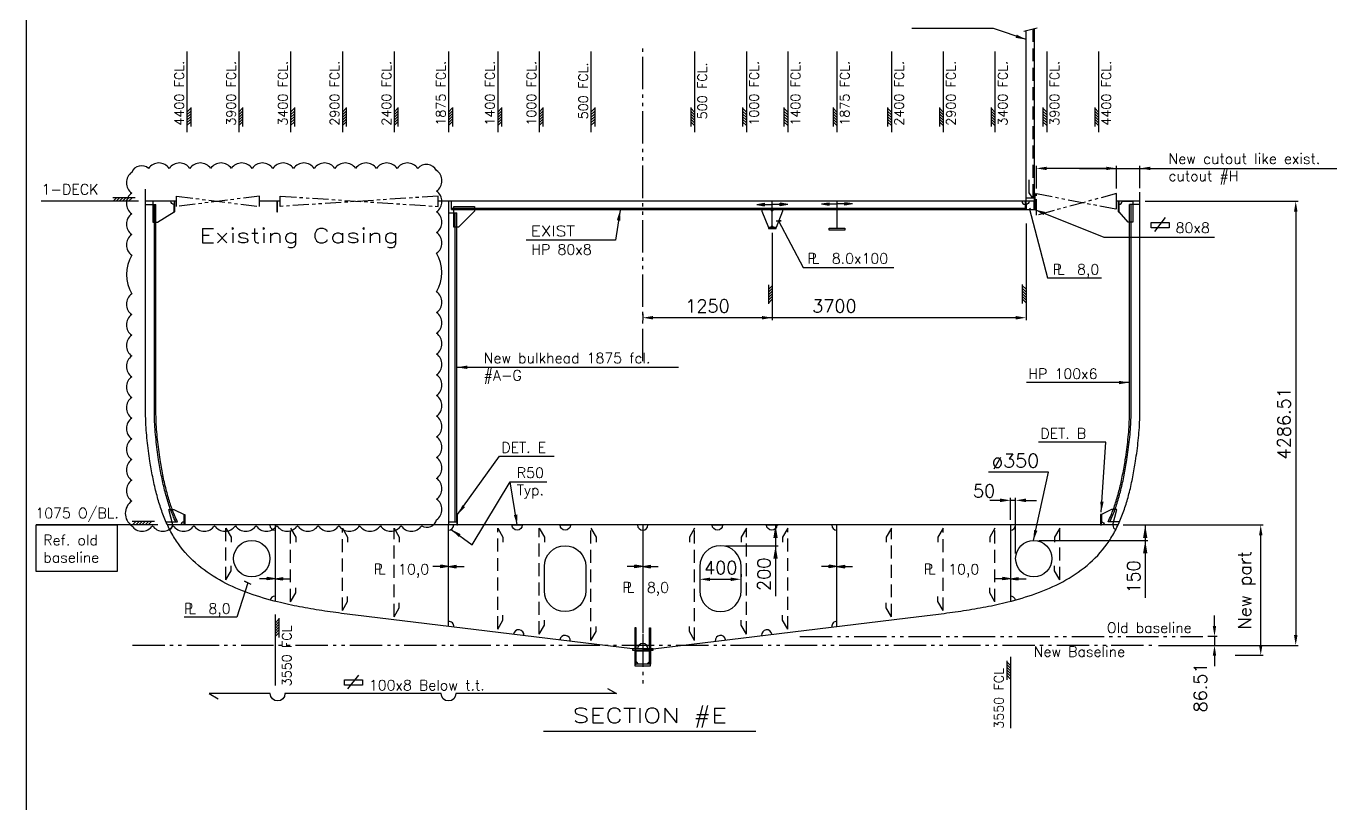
# Model space of a CAD drawing. Extents: x -86245 to 167090, y -69122 to 55245.
# Drawn here: x 0 to 12597, y 6991 to 14501 of the extents above; entities that cross this region are included whole.
import ezdxf
from ezdxf.enums import TextEntityAlignment as Align

# ---------------------------------------------------------------- set-up
doc = ezdxf.new("R2010")
doc.units = 0
doc.header["$LTSCALE"] = 250
for name, pattern in [('DASHED', [0.75, 0.5, -0.25]), ('PHANTOM', [2.1, 1.25, -0.2, 0.125, -0.2, 0.125, -0.2]), ('PHANTOM2', [1.25, 0.625, -0.125, 0.125, -0.125, 0.125, -0.125])]:
    doc.linetypes.add(name, pattern=pattern)
doc.layers.get('0').update_dxf_attribs({"linetype": 'CONTINUOUS'})
doc.layers.get('DEFPOINTS').update_dxf_attribs({"linetype": 'CONTINUOUS'})
for name, color, linetype in [('LASTLUKE', 1, 'CONTINUOUS'), ('Ramme', 7, 'CONTINUOUS'), ('S0CO1', 1, 'CONTINUOUS'), ('S0CO2', 2, 'CONTINUOUS'), ('S0CO5', 4, 'CONTINUOUS'), ('S0DA1', 1, 'DASHED'), ('S0DA2', 2, 'DASHED'), ('S0DIM', 2, 'CONTINUOUS'), ('S0PH1', 1, 'PHANTOM'), ('S0TX2', 2, 'CONTINUOUS')]:
    doc.layers.add(name, color=color, linetype=linetype)
doc.styles.add('18', font='romans', dxfattribs={"height": 180})
doc.styles.add('ROMANS', font='romans.shx', dxfattribs={"height": 125})
doc.dimstyles.new('MEDIUM', dxfattribs={"dimscale": 0.5, "dimtxt": 2, "dimasz": 2, "dimexe": 50, "dimexo": 100, "dimgap": 100, "dimtad": 1, "dimdsep": 46, "dimtxsty": 'ROMANS', "dimblk1": 'PIL-2', "dimblk2": 'PIL-3', "dimsah": 1, "dimcen": 200, "dimclrd": 1, "dimclre": 1, "dimclrt": 2, "dimazin": 2, "dimtfac": 1, "dimtmove": 0, "dimatfit": 3, "dimldrblk": 'PIL-3', "dimfxl": 1, "dimtvp": 100, "dimtolj": 1, "dimarcsym": 0})
doc.dimstyles.new('ORGINAL', dxfattribs={"dimscale": 50, "dimtxt": 2, "dimasz": 2, "dimexe": 0.5, "dimexo": 1, "dimgap": 1, "dimtad": 1, "dimdsep": 46, "dimtxsty": 'ROMANS', "dimcen": 0, "dimclrd": 1, "dimclre": 1, "dimclrt": 2, "dimadec": 0, "dimazin": 0, "dimtfac": 1, "dimtmove": 2, "dimatfit": 3, "dimfxl": 1, "dimtvp": 100, "dimtolj": 1, "dimarcsym": 0})
doc.dimstyles.get("Standard").update_dxf_attribs({"dimscale": 50, "dimtxt": 125, "dimasz": 2, "dimexe": 0.5, "dimexo": 1, "dimgap": 1, "dimtad": 1, "dimdsep": 46, "dimtxsty": 'ROMANS', "dimcen": 1.5, "dimclrd": 1, "dimclre": 1, "dimclrt": 2, "dimazin": 2, "dimtfac": 1, "dimtmove": 2, "dimatfit": 3, "dimfxl": 1, "dimtvp": 100, "dimtolj": 1, "dimarcsym": 0})

# ---------------------------------------------------------------- blocks, each defined once
blk = doc.blocks.new('KJØL')
at = {"layer": 'S0CO1'}
blk.add_line((-65, -20), (65, -20), dxfattribs=at)
for points in [[(-75, 0), (-65, 0), (-65, 200), (-75, 200)], [(75, 0), (65, 0), (65, 200), (75, 200)]]:
    blk.add_lwpolyline(points, close=True, dxfattribs=at)
for centre, start, end in [((-65, -150), 0, 90), ((65, -150), 90, 180)]:
    blk.add_arc(centre, 20, start, end, dxfattribs=at)
at = {"layer": 'S0CO2'}
for points in [[(-100, -15), (100, -15), (100, 0), (-100, 0)], [(-75, -150), (-65, -150), (-65, -15), (-75, -15)], [(75, -150), (65, -150), (65, -15), (75, -15)], [(-75, -165), (75, -165), (75, -150), (-75, -150)]]:
    blk.add_lwpolyline(points, close=True, dxfattribs=at)
blk = doc.blocks.new('ST10005')
at = {"color": 1}
for p, q in [((0, 0), (2, 0.32)), ((0, 0), (2, -0.32)), ((0, 0), (4, 0)), ((2, 0.32), (2, -0.32))]:
    blk.add_line(p, q, dxfattribs=at)
blk.add_solid([(0, 0), (2, 0.32), (0, 0), (2, -0.32)], dxfattribs=at)
blk = doc.blocks.new('A$C60C17CDB')
at = {"layer": 'S0CO1', "yscale": 37.5, "zscale": 37.5, "rotation": 180}
for xscale in [37.5, -37.5]:
    blk.add_blockref('ST10005', (0, 0), dxfattribs=dict(at, xscale=xscale))
blk = doc.blocks.new('*X7')
at = {"color": 0}
for p, q in [((13410, 17177), (13450, 17217)), ((13439, 17177), (13479, 17217)), ((13467, 17177), (13507, 17217)), ((13495, 17177), (13535, 17217)), ((13523, 17177), (13563, 17217)), ((13552, 17177), (13592, 17217))]:
    blk.add_line(p, q, dxfattribs=at)
blk = doc.blocks.new('TYKK')
at = {"layer": 'S0CO1'}
for p, q in [((-2.04, 0.82), (2.04, 0.82)), ((-2.04, 0), (2.04, 0))]:
    blk.add_line(p, q, dxfattribs=at)
at = {"layer": 'S0CO1', "xscale": 0.0204, "yscale": 0.0204, "zscale": 0.0204}
blk.add_blockref('*X7', (-275.41, -350.41), dxfattribs=at)
blk = doc.blocks.new('ST10011')
at = {"layer": 'S0CO1'}
for p, q in [((4.24, 0.65), (-0.08, 0.65)), ((0, 0), (0.65, 0.65)), ((0.6, 0), (1.25, 0.65)), ((1.2, 0), (1.85, 0.65)), ((1.8, 0), (2.45, 0.65)), ((2.4, 0), (3.05, 0.65)), ((3, 0), (3.65, 0.65))]:
    blk.add_line(p, q, dxfattribs=at)
blk = doc.blocks.new('PLDIM2')
at = {"layer": 'S0TX2', "style": 'ROMANS'}
for s, p in [('P', (-19, 0)), ('L', (23, 0))]:
    blk.add_text(s, height=100, dxfattribs=at).set_placement(p)
blk.add_attdef('XX.X', (168, -1), '', height=100, dxfattribs=at)
blk = doc.blocks.new('FLST-2')
at = {"layer": 'S0TX2', "color": 1}
for p, q in [((-256, 101), (-256, 151)), ((-256, 151), (-81, 151)), ((-222, 65), (-117, 198)), ((-81, 151), (-81, 101)), ((-81, 101), (-256, 101))]:
    blk.add_line(p, q, dxfattribs=at)
at = {"layer": 'S0TX2', "style": 'ROMANS'}
blk.add_attdef('FL.ST', (-20, 50), '', height=100, dxfattribs=at)
blk = doc.blocks.new('*D59')
at = {"layer": 'DEFPOINTS', "color": 0, "transparency": 16777216}
for p in [(6503, 9160), (6903, 9160), (6903, 9160)]:
    blk.add_point(p, dxfattribs=at)
at = {"layer": 'S0CO1', "color": 1, "lineweight": -2, "transparency": 16777216}
for p, q in [((6503, 9210), (6503, 9185)), ((6903, 9210), (6903, 9185)), ((6603, 9160), (6803, 9160))]:
    blk.add_line(p, q, dxfattribs=at)
at = {"layer": 'S0CO1', "color": 1, "transparency": 16777216}
for points in [[(6603, 9176), (6603, 9143), (6503, 9160)], [(6803, 9176), (6803, 9143), (6903, 9160)]]:
    blk.add_solid(points, dxfattribs=at)
at = {"layer": 'S0CO1', "color": 2, "transparency": 16777216, "insert": (6706, 9272), "char_height": 125, "attachment_point": 5, "style": 'ROMANS'}
blk.add_mtext('\\A1;400', dxfattribs=at)
blk = doc.blocks.new('PIL-2')
at = {"color": 0, "linetype": 'ByBlock'}
blk.add_line((0, 0), (-250, 0), dxfattribs=at)
blk.add_solid([(-125, 21), (-125, -21), (0, 0)], dxfattribs=at)
blk = doc.blocks.new('PIL-3')
at = {"color": 0, "linetype": 'ByBlock'}
blk.add_line((0, 0), (250, 0), dxfattribs=at)
blk.add_solid([(125, 21), (125, -21), (0, 0)], dxfattribs=at)
blk = doc.blocks.new('*D60')
at = {"layer": 'DEFPOINTS', "color": 0, "transparency": 16777216}
for p in [(7167, 9684), (6703, 9484), (7235, 9484)]:
    blk.add_point(p, dxfattribs=at)
at = {"layer": 'S0TX2', "color": 1, "lineweight": -2, "transparency": 16777216}
for p, q in [((7217, 9684), (7260, 9684)), ((7235, 9683), (7235, 9485)), ((6753, 9484), (7260, 9484)), ((7235, 9484), (7235, 8998))]:
    blk.add_line(p, q, dxfattribs=at)
for name, p, rotation in [('PIL-2', (7235, 9684), 90), ('PIL-3', (7235, 9484), 270)]:
    blk.add_blockref(name, p, dxfattribs=dict(at, rotation=rotation))
at = {"layer": 'S0TX2', "color": 2, "transparency": 16777216, "insert": (7123, 9208), "char_height": 125, "attachment_point": 5, "rotation": 90, "style": 'ROMANS'}
blk.add_mtext('\\A1;200', dxfattribs=at)
blk = doc.blocks.new('*D55')
at = {"layer": 'DEFPOINTS', "color": 0, "transparency": 16777216}
for p in [(9653, 12644), (5953, 11764), (5953, 11685)]:
    blk.add_point(p, dxfattribs=at)
at = {"layer": 'S0CO1', "color": 1, "lineweight": -2, "transparency": 16777216}
for p, q in [((9653, 12594), (9653, 11660)), ((5953, 11714), (5953, 11660)), ((9553, 11685), (6053, 11685))]:
    blk.add_line(p, q, dxfattribs=at)
at = {"layer": 'S0CO1', "color": 1, "transparency": 16777216}
for points in [[(6053, 11702), (6053, 11668), (5953, 11685)], [(9553, 11702), (9553, 11668), (9653, 11685)]]:
    blk.add_solid(points, dxfattribs=at)
at = {"layer": 'S0CO1', "color": 2, "transparency": 16777216, "insert": (7803, 11798), "char_height": 125, "attachment_point": 5, "style": 'ROMANS'}
blk.add_mtext('\\A1;3700', dxfattribs=at)
blk = doc.blocks.new('pil')
at = {"layer": 'S0CO1', "yscale": 37.5, "zscale": 37.5, "rotation": 180}
for p, xscale in [((-150, 0), -37.5), ((150, 0), 37.5)]:
    blk.add_blockref('ST10005', p, dxfattribs=dict(at, xscale=xscale))
blk = doc.blocks.new('*D56')
at = {"layer": 'DEFPOINTS', "color": 0, "transparency": 16777216}
for p in [(9753, 13127), (9753, 12884), (10528, 12884)]:
    blk.add_point(p, dxfattribs=at)
at = {"layer": 'S0CO1', "color": 1, "lineweight": -2, "transparency": 16777216}
for p, q in [((9753, 12934), (9753, 13152)), ((10428, 13127), (9853, 13127)), ((10528, 12934), (10528, 13152))]:
    blk.add_line(p, q, dxfattribs=at)
at = {"layer": 'S0CO1', "color": 1, "transparency": 16777216}
for points in [[(9853, 13143), (9853, 13110), (9753, 13127)], [(10428, 13143), (10428, 13110), (10528, 13127)]]:
    blk.add_solid(points, dxfattribs=at)
blk = doc.blocks.new('*D57')
at = {"layer": 'DEFPOINTS', "color": 0, "transparency": 16777216}
for p in [(10753, 13127), (10528, 12958), (10753, 12887)]:
    blk.add_point(p, dxfattribs=at)
at = {"layer": 'S0CO1', "color": 1, "lineweight": -2, "transparency": 16777216}
for p, q in [((10428, 13127), (10328, 13127)), ((10528, 13008), (10528, 13152)), ((10528, 13127), (10753, 13127)), ((10753, 12937), (10753, 13152)), ((10853, 13127), (10953, 13127))]:
    blk.add_line(p, q, dxfattribs=at)
at = {"layer": 'S0CO1', "color": 1, "transparency": 16777216}
for points in [[(10428, 13143), (10428, 13110), (10528, 13127)], [(10853, 13143), (10853, 13110), (10753, 13127)]]:
    blk.add_solid(points, dxfattribs=at)
blk = doc.blocks.new('*D58')
at = {"layer": 'DEFPOINTS', "color": 0, "transparency": 16777216}
for p in [(10711, 9684), (11919, 9684), (11622, 8426)]:
    blk.add_point(p, dxfattribs=at)
at = {"layer": 'S0CO1', "color": 1, "lineweight": -2, "transparency": 16777216}
for p, q in [((10761, 9684), (11944, 9684)), ((11919, 8526), (11919, 9584)), ((11672, 8426), (11944, 8426))]:
    blk.add_line(p, q, dxfattribs=at)
at = {"layer": 'S0CO1', "color": 1, "transparency": 16777216}
for points in [[(11903, 9584), (11936, 9584), (11919, 9684)], [(11903, 8526), (11936, 8526), (11919, 8426)]]:
    blk.add_solid(points, dxfattribs=at)
at = {"layer": 'S0CO1', "color": 2, "transparency": 16777216, "insert": (11786, 9055), "char_height": 125, "attachment_point": 5, "rotation": 90, "style": 'ROMANS'}
blk.add_mtext('\\A1;New part', dxfattribs=at)
blk = doc.blocks.new('A$C45E74B30')
at = {"layer": 'S0CO1', "color": 8}
for p, q in [((-22, 1643), (108, 1674)), ((80, 1668), (80, 30)), ((80, 30), (0, 30))]:
    blk.add_line(p, q, dxfattribs=at)
blk.add_lwpolyline([(65, 30), (30, 82), (30, 207)], dxfattribs=at)
blk.add_lwpolyline([(80, 0), (88, 0), (88, 75), (80, 75)], close=True, dxfattribs=at)
at = {"layer": 'S0CO5', "color": 8}
blk.add_line((0, 0), (0, 1648), dxfattribs=at)
at = {"layer": 'S0DA1', "color": 8}
blk.add_line((65, 1664), (65, 30), dxfattribs=at)
blk = doc.blocks.new('*D78')
at = {"layer": 'DEFPOINTS', "color": 0, "transparency": 16777216}
for p in [(10542, 9684), (9728, 9534), (10804, 9534)]:
    blk.add_point(p, dxfattribs=at)
at = {"layer": 'S0TX2', "color": 1, "lineweight": -2, "transparency": 16777216}
for p, q in [((10592, 9684), (10829, 9684)), ((10804, 9683), (10804, 9535)), ((9778, 9534), (10829, 9534)), ((10804, 9534), (10804, 8981))]:
    blk.add_line(p, q, dxfattribs=at)
for name, p, rotation in [('PIL-2', (10804, 9684), 90), ('PIL-3', (10804, 9534), 270)]:
    blk.add_blockref(name, p, dxfattribs=dict(at, rotation=rotation))
at = {"layer": 'S0TX2', "color": 2, "transparency": 16777216, "insert": (10692, 9182), "char_height": 125, "attachment_point": 5, "rotation": 90, "style": 'ROMANS'}
blk.add_mtext('\\A1;150', dxfattribs=at)
blk = doc.blocks.new('*D79')
at = {"layer": 'DEFPOINTS', "color": 0, "transparency": 16777216}
for p in [(9503, 9922), (9503, 9684), (9553, 9359)]:
    blk.add_point(p, dxfattribs=at)
at = {"layer": 'S0CO1', "color": 1, "lineweight": -2, "transparency": 16777216}
for p, q in [((9403, 9922), (9303, 9922)), ((9503, 9734), (9503, 9947)), ((9553, 9922), (9503, 9922)), ((9553, 9409), (9553, 9947)), ((9653, 9922), (9753, 9922))]:
    blk.add_line(p, q, dxfattribs=at)
at = {"layer": 'S0CO1', "color": 1, "transparency": 16777216}
for points in [[(9403, 9939), (9403, 9905), (9503, 9922)], [(9653, 9939), (9653, 9905), (9553, 9922)]]:
    blk.add_solid(points, dxfattribs=at)
at = {"layer": 'S0CO1', "color": 2, "transparency": 16777216, "insert": (9248, 10013), "char_height": 125, "attachment_point": 5, "style": 'ROMANS'}
blk.add_mtext('\\A1;50', dxfattribs=at)
blk = doc.blocks.new('*D99')
at = {"layer": 'DEFPOINTS', "color": 0, "transparency": 16777216}
for p in [(11359, 8609), (10881, 8522), (11473, 8522)]:
    blk.add_point(p, dxfattribs=at)
at = {"layer": 'S0CO1', "color": 1, "lineweight": -2, "transparency": 16777216}
for p, q in [((11473, 8709), (11473, 8809)), ((11409, 8609), (11498, 8609)), ((11473, 8609), (11473, 8522)), ((10931, 8522), (11498, 8522)), ((11473, 8422), (11473, 8322))]:
    blk.add_line(p, q, dxfattribs=at)
at = {"layer": 'S0CO1', "color": 1, "transparency": 16777216}
for points in [[(11456, 8709), (11489, 8709), (11473, 8609)], [(11456, 8422), (11489, 8422), (11473, 8522)]]:
    blk.add_solid(points, dxfattribs=at)
at = {"layer": 'S0CO1', "color": 2, "transparency": 16777216, "insert": (11337, 8116), "char_height": 125, "attachment_point": 5, "rotation": 90, "style": 'ROMANS'}
blk.add_mtext('\\A1;86.51', dxfattribs=at)
blk = doc.blocks.new('*D111')
at = {"layer": 'DEFPOINTS', "color": 0, "transparency": 16777216}
for p in [(7203, 12556), (5953, 11773), (5953, 11685)]:
    blk.add_point(p, dxfattribs=at)
at = {"layer": 'S0CO1', "color": 1, "lineweight": -2, "transparency": 16777216}
for p, q in [((7203, 12506), (7203, 11660)), ((5953, 11723), (5953, 11660)), ((7103, 11685), (6053, 11685))]:
    blk.add_line(p, q, dxfattribs=at)
at = {"layer": 'S0CO1', "color": 1, "transparency": 16777216}
for points in [[(6053, 11702), (6053, 11668), (5953, 11685)], [(7103, 11702), (7103, 11668), (7203, 11685)]]:
    blk.add_solid(points, dxfattribs=at)
at = {"layer": 'S0CO1', "color": 2, "transparency": 16777216, "insert": (6578, 11798), "char_height": 125, "attachment_point": 5, "style": 'ROMANS'}
blk.add_mtext('\\A1;1250', dxfattribs=at)
blk = doc.blocks.new('*D125')
at = {"layer": 'DEFPOINTS', "color": 0, "transparency": 16777216}
for p in [(10753, 12809), (11319, 8522), (12257, 8522)]:
    blk.add_point(p, dxfattribs=at)
at = {"layer": 'S0CO1', "color": 1, "lineweight": -2, "transparency": 16777216}
for p, q in [((10803, 12809), (12282, 12809)), ((12257, 12709), (12257, 8622)), ((11369, 8522), (12282, 8522))]:
    blk.add_line(p, q, dxfattribs=at)
at = {"layer": 'S0CO1', "color": 1, "transparency": 16777216}
for points in [[(12240, 12709), (12274, 12709), (12257, 12809)], [(12240, 8622), (12274, 8622), (12257, 8522)]]:
    blk.add_solid(points, dxfattribs=at)
at = {"layer": 'S0CO1', "color": 2, "transparency": 16777216, "insert": (12144, 10666), "char_height": 125, "attachment_point": 5, "rotation": 90, "style": 'ROMANS'}
blk.add_mtext('\\A1;4286.51', dxfattribs=at)

msp = doc.modelspace()

# ---------------------------------------------------------------- linework, layer by layer
at = {"layer": 'Ramme', "color": 6}
msp.add_lwpolyline([(0, 0), (41450, 0), (41450, 29100), (0, 29100)], close=True, dxfattribs=at)
at = {"layer": 'S0CO1', "color": 8}
for p, q in [((9733.175, 14322.836), (9733.175, 12808.981)), ((4108.175, 12743.981), (9645.175, 12743.981)), ((4108.175, 12728.981), (9645.175, 12728.981))]:
    msp.add_line(p, q, dxfattribs=at)
at = {"layer": 'S0CO1'}
for p, q in [((10170.794, 13126.595), (12735.147, 13126.595)), ((1153.175, 12778.981), (1253.175, 12778.981)), ((10753.176, 12778.981), (10653.176, 12778.981)), ((4078.175, 12698.981), (4158.175, 12698.981)), ((4143.175, 9713.981), (4143.175, 12698.981)), ((4158.175, 9713.981), (4158.175, 12698.981)), ((1351.069, 9713.981), (1461.2, 9713.981)), ((4078.175, 9713.981), (4158.175, 9713.981)), ((10555.282, 9713.981), (10445.151, 9713.981))]:
    msp.add_line(p, q, dxfattribs=at)
for points in [[(1019.993, 9676.517, 0.52056705), (1219.993, 9676.517, 0.52056705), (1419.993, 9676.517, 0.52056705), (1619.993, 9676.517, 0.52056705), (1819.993, 9676.517, 0.52056705), (2019.993, 9676.517, 0.52056705), (2219.993, 9676.517, 0.52056705), (2419.993, 9676.517, 0.52056705), (2619.993, 9676.517, 0.52056705), (2819.993, 9676.517, 0.52056705), (3019.993, 9676.517, 0.52056705), (3219.993, 9676.517, 0.52056705), (3419.993, 9676.517, 0.52056705), (3619.993, 9676.517, 0.52056705), (3819.993, 9676.517, 0.52056705), (3962.093, 9734.417, 0.52056705), (3962.093, 9934.417, 0.52056705), (3962.093, 10134.417, 0.52056705), (3962.093, 10334.417, 0.52056705), (3962.093, 10534.417, 0.52056705), (3962.093, 10734.417, 0.52056705), (3962.093, 10934.417, 0.52056705), (3962.093, 11134.417, 0.52056705), (3962.093, 11334.417, 0.52056705), (3962.093, 11534.417, 0.52056705), (3962.093, 11734.417, 0.52056705), (3962.093, 11934.417, 0.279117476), (3962.093, 12307.427, 0.52056705), (3962.093, 12507.427, 0.52056705), (3962.093, 12707.427, 0.52056705), (3962.093, 12907.427, 0.52056705), (3962.093, 13107.427, 0.52056705), (3781.613, 13126.947, 0.52056705), (3581.613, 13126.947, 0.52056705), (3381.613, 13126.947, 0.52056705), (3181.613, 13126.947, 0.52056705), (2981.613, 13126.947, 0.52056705), (2781.613, 13126.947, 0.52056705), (2581.613, 13126.947, 0.52056705), (2381.613, 13126.947, 0.52056705), (2181.613, 13126.947, 0.52056705), (1981.613, 13126.947, 0.52056705), (1781.613, 13126.947, 0.52056705), (1581.613, 13126.947, 0.52056705), (1381.613, 13126.947, 0.52056705), (1181.613, 13126.947, 0.52056705), (1019.993, 13088.566, 0.52056705), (1019.993, 12888.566, 0.52056705), (1019.993, 12688.566, 0.52056705), (1019.993, 12488.566, 0.52056705), (1019.993, 12288.566, 0.279117476), (1019.993, 11915.557, 0.52056705), (1019.993, 11715.557, 0.52056705), (1019.993, 11515.557, 0.52056705), (1019.993, 11315.557, 0.52056705), (1019.993, 11115.557, 0.52056705), (1019.993, 10915.557, 0.52056705), (1019.993, 10715.557, 0.52056705), (1019.993, 10515.557, 0.52056705), (1019.993, 10315.557, 0.52056705), (1019.993, 10115.557, 0.52056705), (1019.993, 9915.557, 0.52056705)], [(9733.175, 12728.981), (9733.175, 12808.981), (9683.175, 12808.981, -0.414213562), (9653.175, 12778.981), (9653.175, 12728.981), (9668.175, 12728.981)], [(4790.602, 9683.981, -1), (4690.602, 9683.981)], [(5255.271, 9683.981, -1), (5155.271, 9683.981)], [(6724.123, 9683.981, -1), (6624.123, 9683.981)], [(7248.044, 9683.981, -1), (7148.044, 9683.981)], [(5203.175, 8847.483), (5203.175, 8847.483, -0.414213562), (5003.175, 9047.483), (5003.175, 9283.981, -0.414213562), (5203.175, 9483.981), (5203.175, 9483.981, -0.414213562), (5403.175, 9283.981), (5403.175, 9047.483, -0.414213562)], [(6703.175, 8847.483), (6703.175, 8847.483, 0.414213562), (6903.175, 9047.483), (6903.175, 9283.981, 0.414213562), (6703.175, 9483.981), (6703.175, 9483.981, 0.414213562), (6503.175, 9283.981), (6503.175, 9047.483, 0.414213562)]]:
    msp.add_lwpolyline(points, format="xyb", close=True, dxfattribs=at)
for points in [[(1428.175, 12778.981, -0.414213528), (1398.175, 12808.981), (1223.175, 12808.981), (1223.175, 12608.981), (1268.179, 12608.981), (1428.175, 12708.981), (1428.175, 12778.981)], [(10551.175, 12778.981, 0.414213528), (10581.175, 12808.981), (10683.176, 12808.981), (10683.176, 12608.981), (10638.172, 12608.981), (10551.175, 12708.981), (10551.175, 12778.981)], [(1416.025, 9683.981), (1376.608, 9833.981), (1426.428, 9833.981), (1526.026, 9783.981), (1526.026, 9713.981, 0.414213562), (1496.026, 9683.981)], [(10490.326, 9683.981), (10529.743, 9833.981), (10479.923, 9833.981), (10380.324, 9783.981), (10380.324, 9713.981, -0.414213562), (10410.324, 9683.981)]]:
    msp.add_lwpolyline(points, format="xyb", dxfattribs=at)
at = {"layer": 'S0CO1', "flags": 128}
for points in [[(1444.563, 9713.981, -0.012559401), (1418.304, 9772.883, -0.021649), (1373.76, 9894.556, -0.014929), (1337.602, 10021.354, -0.014426), (1305.423, 10165.871, -0.009034), (1279.743, 10313.543, -0.011788), (1254.086, 10508.973, -0.017592), (1240.091, 10703.606, -0.005806), (1238.584, 10763.867, -0.003349), (1238.176, 10824.983), (1238.175, 12778.256)], [(1461.2, 9713.981, -0.013969023), (1432.154, 9778.644, -0.021649), (1388.056, 9899.098, -0.014929), (1352.144, 10025.035, -0.014426), (1320.153, 10168.708, -0.009034), (1294.566, 10315.845, -0.011788), (1269, 10510.574, -0.017592), (1255.081, 10704.155, -0.005806), (1253.583, 10764.068, -0.003349), (1253.176, 10824.982), (1253.175, 12778.256)], [(10445.151, 9713.981, 0.013969023), (10474.197, 9778.644, 0.021649), (10518.295, 9899.098, 0.014929), (10554.207, 10025.035, 0.014426), (10586.198, 10168.708, 0.009034), (10611.785, 10315.845, 0.011788), (10637.35, 10510.574, 0.017592), (10651.27, 10704.155, 0.005806), (10652.768, 10764.068, 0.003349), (10653.175, 10824.982), (10653.176, 12778.256)], [(10461.788, 9713.981, 0.012559401), (10488.046, 9772.883, 0.021649), (10532.591, 9894.556, 0.014929), (10568.749, 10021.354, 0.014426), (10600.928, 10165.871, 0.009034), (10626.608, 10313.543, 0.011788), (10652.265, 10508.973, 0.017592), (10666.26, 10703.606, 0.005806), (10667.767, 10763.867, 0.003349), (10668.175, 10824.983), (10668.176, 12778.256)]]:
    msp.add_lwpolyline(points, format="xyb", dxfattribs=at)
at = {"layer": 'S0CO1', "color": 8, "flags": 128}
msp.add_lwpolyline([(4108.175, 12728.981), (4108.175, 12808.981)], dxfattribs=at)
at = {"layer": 'S0CO1'}
for points in [[(4173.175, 12558.981), (4128.175, 12558.981), (4128.175, 12758.981), (4328.175, 12758.981), (4328.175, 12713.981), (4173.175, 12558.981)], [(1526.026, 9683.981), (1526.026, 9783.981), (1534.026, 9783.981), (1534.026, 9683.981)], [(4166.175, 9683.981), (4166.175, 9783.981), (4158.175, 9783.981), (4158.175, 9683.981)], [(10380.324, 9683.981), (10380.324, 9783.981), (10372.324, 9783.981), (10372.324, 9683.981)], [(880.71, 9235.031), (96.809, 9235.031), (96.809, 9683.981), (880.71, 9683.981)]]:
    msp.add_lwpolyline(points, close=True, dxfattribs=at)
for points in [[(7203.175, 12713.981), (7188.175, 12728.981), (7103.175, 12728.981), (7103.175, 12713.981), (7165.675, 12555.971), (7188.175, 12555.971), (7203.175, 12570.971)], [(7203.175, 12713.981), (7218.175, 12728.981), (7303.175, 12728.981), (7303.175, 12713.981), (7240.675, 12555.971), (7218.175, 12555.971), (7203.175, 12570.971)], [(9680.184, 12729.522), (9695.036, 12738.71), (9686.922, 12733.691), (9860.833, 12069.39), (10383.009, 12069.39)], [(1928.23, 9653.981), (1978.23, 9567.378), (1978.23, 9519.221)], [(2553.175, 9653.981), (2603.175, 9567.378), (2603.175, 9519.221)], [(3053.175, 9653.981), (3103.175, 9567.378), (3103.175, 9519.221)], [(3553.175, 9653.981), (3603.175, 9567.378), (3603.175, 9519.221)], [(4553.175, 9653.981), (4603.175, 9567.378), (4603.175, 9519.221)], [(4953.175, 9653.981), (5003.175, 9567.378), (5003.175, 9519.221)], [(5453.175, 9653.981), (5503.175, 9567.378), (5503.175, 9519.221)], [(6453.175, 9653.981), (6403.175, 9567.378), (6403.175, 9519.221)], [(6953.175, 9653.981), (6903.175, 9567.378), (6903.175, 9519.221)], [(7353.175, 9653.981), (7303.175, 9567.378), (7303.175, 9519.221)], [(8353.175, 9653.981), (8303.175, 9567.378), (8303.175, 9519.221)], [(8853.175, 9653.981), (8803.175, 9567.378), (8803.175, 9519.221)], [(9353.175, 9653.981), (9303.175, 9567.378), (9303.175, 9519.221)], [(9978.121, 9653.981), (9928.121, 9567.378), (9928.121, 9519.221)], [(1928.23, 9154.39), (1978.23, 9240.992), (1978.23, 9289.15)], [(9978.121, 9154.39), (9928.121, 9240.992), (9928.121, 9289.15)], [(2174.355, 9109.31), (2107.67, 9142.634), (2141.012, 9125.972), (2033.969, 8793.396), (1527.164, 8793.396)], [(2553.175, 8942.88), (2603.175, 9029.482), (2603.175, 9077.64)], [(9353.175, 8942.88), (9303.175, 9029.482), (9303.175, 9077.64)], [(3053.175, 8859.889), (3103.175, 8946.491), (3103.175, 8994.649)], [(8853.175, 8859.889), (8803.175, 8946.491), (8803.175, 8994.649)], [(3553.175, 8798.505), (3603.175, 8885.108), (3603.175, 8933.266)], [(8353.175, 8798.505), (8303.175, 8885.108), (8303.175, 8933.266)], [(4553.175, 8677.339), (4603.175, 8763.942), (4603.175, 8812.099)], [(4953.175, 8628.873), (5003.175, 8715.475), (5003.175, 8763.633)], [(5453.175, 8568.29), (5503.175, 8654.892), (5503.175, 8703.05)], [(6453.175, 8568.29), (6403.175, 8654.892), (6403.175, 8703.05)], [(6953.175, 8628.873), (6903.175, 8715.475), (6903.175, 8763.633)], [(7353.175, 8677.339), (7303.175, 8763.942), (7303.175, 8812.099)]]:
    msp.add_lwpolyline(points, dxfattribs=at)
for centre in [(2178.175, 9358.981), (9728.175, 9358.981)]:
    msp.add_circle(centre, 175, dxfattribs=at)
for centre, radius, start, end in [((9645.175, 12808.981), 30, 180, 270), ((1364.724, 9683.981), 50, 296.2098072, 0), ((2403.266, 9683.981), 50, 180, 269.9945199), ((4078.175, 9683.981), 50, 270, 0), ((5953.175, 9683.981), 50, 180, 0), ((7828.175, 9683.981), 50, 180, 270), ((9503.085, 9683.981), 50, 270.0054801, 0), ((10541.627, 9683.981), 50, 180, 243.7901928), ((2403.175, 8947.454), 50, 89.9945199, 165.561057), ((9503.175, 8947.454), 50, 14.438943, 90.0054801), ((4078.175, 8704.674), 50, 353.0913657, 90), ((7828.175, 8704.674), 50, 90, 186.9086343), ((4755.915, 8622.555), 50, 353.3903312, 173.267535), ((5202.968, 8568.387), 50, 353.3903312, 173.267535), ((6703.383, 8568.387), 50, 6.732465, 186.6096688), ((7150.436, 8622.555), 50, 6.732465, 186.6096688), ((5953.175, 8489.594), 50, 0, 180)]:
    msp.add_arc(centre, radius, start, end, dxfattribs=at)
at = {"layer": 'S0CO2'}
for points in [[(1428.175, 12708.981), (1436.175, 12708.981), (1436.175, 12808.981), (1428.175, 12808.981)], [(2420.133, 12708.981), (2428.133, 12708.981), (2428.133, 12808.981), (2420.133, 12808.981)], [(9653.175, 12808.981), (9645.175, 12808.981), (9645.175, 12728.981), (9653.175, 12728.981)], [(9741.175, 12808.981), (9733.175, 12808.981), (9733.175, 12728.981), (9741.175, 12728.981)], [(10543.175, 12708.981), (10551.175, 12708.981), (10551.175, 12808.981), (10543.175, 12808.981)], [(7165.675, 12547.971), (7240.675, 12547.971), (7240.675, 12555.971), (7165.675, 12555.971)]]:
    msp.add_lwpolyline(points, close=True, dxfattribs=at)
at = {"layer": 'S0CO2', "color": 8}
msp.add_lwpolyline([(7903.175, 12528.981), (7753.175, 12528.981), (7753.175, 12548.981), (7903.175, 12548.981)], close=True, dxfattribs=at)
at = {"layer": 'S0CO5'}
for p, q in [((1453.175, 12808.981), (1153.175, 12808.981)), ((2453.133, 12808.981), (2253.175, 12808.981)), ((4078.175, 12808.981), (4078.175, 9683.981)), ((7203.175, 12555.971), (7203.175, 12808.981)), ((10753.176, 12808.981), (10528.175, 12808.981)), ((10541.627, 9683.981), (1364.724, 9683.981)), ((2403.175, 9683.981), (2403.175, 8947.454)), ((4078.175, 8704.674), (4078.175, 9683.981)), ((5953.175, 9683.981), (5953.175, 8639.851)), ((7828.175, 8704.674), (7828.175, 9683.981)), ((9503.175, 9683.981), (9503.175, 8947.454))]:
    msp.add_line(p, q, dxfattribs=at)
at = {"layer": 'S0CO5', "color": 8}
for p, q in [((9753.175, 12808.981), (3978.175, 12808.981)), ((7828.175, 12808.981), (7828.175, 12548.981))]:
    msp.add_line(p, q, dxfattribs=at)
at = {"layer": 'S0CO5'}
for points in [[(5953.175, 8489.594), (5853.175, 8489.604), (3287.348, 8800.495, -0.001458), (3071.212, 8827.326, -0.006458), (2855.528, 8857.577, -0.008954), (2640.895, 8894.455, -0.013947), (2428.175, 8941.122, -0.023093), (2157.086, 9022.028, -0.039936), (1898.315, 9136.362, -0.04832), (1663.97, 9294.096, -0.065241), (1471.106, 9500.495, -0.031746), (1398.657, 9616.636, -0.025015), (1339.825, 9740.234, -0.021649), (1292.751, 9868.816, -0.014929), (1255.201, 10000.495, -0.014426), (1221.957, 10149.798, -0.009034), (1195.751, 10300.495, -0.011788), (1169.572, 10499.898, -0.017592), (1155.148, 10700.495, -0.005806), (1153.592, 10762.73, -0.003349), (1153.175, 10824.983), (1153.175, 12926.095)], [(5953.175, 8489.594), (6053.175, 8489.604), (8619.003, 8800.495, 0.001458), (8835.139, 8827.326, 0.006458), (9050.823, 8857.577, 0.008954), (9265.456, 8894.455, 0.013947), (9478.175, 8941.122, 0.023093), (9749.265, 9022.028, 0.039936), (10008.036, 9136.362, 0.04832), (10242.381, 9294.096, 0.065241), (10435.245, 9500.495, 0.031746), (10507.694, 9616.636, 0.025015), (10566.526, 9740.234, 0.021649), (10613.6, 9868.816, 0.014929), (10651.15, 10000.495, 0.014426), (10684.394, 10149.798, 0.009034), (10710.6, 10300.495, 0.011788), (10736.779, 10499.898, 0.017592), (10751.203, 10700.495, 0.005806), (10752.759, 10762.73, 0.003349), (10753.175, 10824.983), (10753.176, 12896.684)]]:
    msp.add_lwpolyline(points, format="xyb", dxfattribs=at)
at = {"layer": 'S0DA2'}
for p, q in [((1928.23, 9154.39), (1928.23, 9653.981)), ((2553.175, 8942.88), (2553.175, 9653.981)), ((3053.175, 8859.889), (3053.175, 9653.981)), ((3553.175, 8798.505), (3553.175, 9653.981)), ((4553.175, 8677.339), (4553.175, 9653.981)), ((4953.175, 8628.873), (4953.175, 9653.981)), ((5453.175, 8568.29), (5453.175, 9653.981)), ((6453.175, 8568.29), (6453.175, 9653.981)), ((6953.175, 8628.873), (6953.175, 9653.981)), ((7353.175, 8677.339), (7353.175, 9653.981)), ((8353.175, 8798.505), (8353.175, 9653.981)), ((8853.175, 8859.889), (8853.175, 9653.981)), ((9353.175, 8942.88), (9353.175, 9653.981)), ((9978.121, 9154.39), (9978.121, 9653.981))]:
    msp.add_line(p, q, dxfattribs=at)
at = {"layer": 'S0DIM', "color": 1}
for p, q in [((1553.175, 14255.708), (1553.175, 13476.732)), ((2053.175, 14255.708), (2053.175, 13476.732)), ((2553.175, 14255.708), (2553.175, 13476.732)), ((3053.175, 14255.708), (3053.175, 13476.732)), ((3553.175, 14255.708), (3553.175, 13476.732)), ((4078.175, 14255.708), (4078.175, 13476.732)), ((4553.175, 14255.708), (4553.175, 13476.732)), ((4953.175, 14255.708), (4953.175, 13476.732)), ((5453.175, 14255.708), (5453.175, 13476.732)), ((6453.175, 14255.708), (6453.175, 13476.732)), ((6953.175, 14255.708), (6953.175, 13476.732)), ((7353.175, 14255.708), (7353.175, 13476.732)), ((7828.175, 14255.708), (7828.175, 13476.732)), ((8353.175, 14255.708), (8353.175, 13476.732)), ((8853.175, 14255.708), (8853.175, 13476.732)), ((9353.175, 14255.708), (9353.175, 13476.732)), ((9853.175, 14255.708), (9853.175, 13476.732)), ((10353.175, 14255.708), (10353.175, 13476.732)), ((2403.175, 8820.911), (2403.175, 8133.52)), ((9503.175, 8410.565), (9503.175, 7723.173))]:
    msp.add_line(p, q, dxfattribs=at)
for points in [[(1085.239, 12808.981), (144.461, 12808.981)], [(1273.359, 9683.981), (96.809, 9683.981)]]:
    msp.add_lwpolyline(points, dxfattribs=at)
at = {"layer": 'S0PH1'}
for p, q in [((5953.175, 11265.775), (5953.175, 14294.37)), ((5953.175, 8628.622), (5953.175, 8108.981)), ((7469.244, 8608.981), (11358.539, 8608.981)), ((1025.611, 8522.476), (10880.74, 8522.476))]:
    msp.add_line(p, q, dxfattribs=at)
at = {"layer": 'S0PH1', "linetype": 'PHANTOM2'}
for points in [[(1453.175, 12758.981), (1453.175, 12858.981), (2253.175, 12758.981), (2253.175, 12858.981), (1453.175, 12758.981)], [(2453.133, 12758.981), (2453.133, 12858.981), (3978.175, 12758.981), (3978.175, 12858.981), (2453.133, 12758.981)], [(9753.175, 12673.981), (9753.175, 12883.981), (10528.175, 12733.981), (10528.175, 12883.981), (9753.175, 12673.981)]]:
    msp.add_lwpolyline(points, close=True, dxfattribs=at)
at = {"layer": 'S0TX2', "color": 1}
msp.add_line((4996.254, 7694.846), (7045.046, 7694.846), dxfattribs=at)
msp.add_lwpolyline([(7239.697, 12620.297), (7288.005, 12620.297), (7263.005, 12620.297), (7500.753, 12168.48), (8376.934, 12168.48)], dxfattribs=at)
msp.add_lwpolyline([(5611.993, 8106.51), (5698.596, 8056.51), (4149.371, 8056.51, -1), (4006.98, 8056.51), (2499.371, 8056.51, -1), (2356.98, 8056.51), (1768.464, 8056.51), (1855.066, 8006.51)], format="xyb", dxfattribs=at)

# ---------------------------------------------------------------- block references
at = {"layer": 'S0CO1'}
for name, p in [('A$C45E74B30', (9653.175, 12808.981)), ('A$C60C17CDB', (4078.175, 9283.365)), ('A$C60C17CDB', (5953.175, 9283.365)), ('A$C60C17CDB', (7828.175, 9283.365)), ('A$C60C17CDB', (9503.175, 9165.475)), ('KJØL', (5953.175, 8489.594))]:
    msp.add_blockref(name, p, dxfattribs=at)
at = {"layer": 'S0CO1', "color": 8}
for p in [(7203.175, 12777.671), (7828.175, 12783.366)]:
    msp.add_blockref('pil', p, dxfattribs=at)
at = {"layer": 'S0CO1', "xscale": -1}
msp.add_blockref('A$C60C17CDB', (2403.175, 9165.475), dxfattribs=at)
at = {"layer": 'S0DIM', "extrusion": (0, 0, -1), "yscale": 45, "zscale": -45}
for p, xscale, rotation in [((-1589.895, 13623.98), 45, 270), ((-2089.895, 13623.98), 45, 270), ((-2589.895, 13623.98), 45, 270), ((-3089.895, 13623.98), 45, 270), ((-3589.895, 13623.98), 45, 270), ((-4114.895, 13623.98), 45, 270), ((-4589.895, 13623.98), 45, 270), ((-4989.895, 13623.98), 45, 270), ((-5489.895, 13623.98), 45, 270), ((-6416.455, 13623.98), -45, 90), ((-6916.455, 13623.98), -45, 90), ((-7316.455, 13623.98), -45, 90), ((-7791.455, 13623.98), -45, 90), ((-8316.455, 13623.98), -45, 90), ((-8816.455, 13623.98), -45, 90), ((-9316.455, 13623.98), -45, 90), ((-9816.455, 13623.98), -45, 90), ((-10316.455, 13623.98), -45, 90), ((-7203.175, 11910.845), 45, 270), ((-9616.455, 11913.241), -45, 90), ((-2439.895, 8690.984), 45, 270), ((-9466.455, 8280.638), -45, 90)]:
    msp.add_blockref('TYKK', p, dxfattribs=dict(at, xscale=xscale, rotation=rotation))
at = {"layer": 'S0DIM', "xscale": 50, "yscale": 50, "zscale": 50}
for p in [(840.061, 12808.981), (1028.181, 9683.981)]:
    msp.add_blockref('ST10011', p, dxfattribs=at)
at = {"layer": 'S0TX2'}
for p, values in [((11117.179, 12453.234), {'FL.ST': '80x8'}), ((3328.549, 8037.181), {'FL.ST': '100x8 Below t.t.'})]:
    msp.add_blockref('FLST-2', p, dxfattribs=at).add_auto_attribs(values)
ref = msp.add_blockref('PLDIM2', (7561.365, 12208.532), dxfattribs=at)
ref.add_attrib('XX.X', '8.0x100', (7778.361, 12207.073), dxfattribs={"height": 100, "style": 'ROMANS'})
ref = msp.add_blockref('PLDIM2', (9929.341, 12103.447), dxfattribs=at)
ref.add_attrib('XX.X', '8,0', (10146.337, 12101.988), dxfattribs={"height": 100, "style": 'ROMANS'})
ref = msp.add_blockref('PLDIM2', (3374.29, 9208.367), dxfattribs=at)
ref.add_attrib('XX.X', '10,0', (3591.286, 9206.907), dxfattribs={"height": 100, "style": 'ROMANS'})
ref = msp.add_blockref('PLDIM2', (8684.989, 9208.367), dxfattribs=at)
ref.add_attrib('XX.X', '10,0', (8901.985, 9206.907), dxfattribs={"height": 100, "style": 'ROMANS'})
ref = msp.add_blockref('PLDIM2', (5776.199, 9031.945), dxfattribs=at)
ref.add_attrib('XX.X', '8,0', (5993.195, 9030.486), dxfattribs={"height": 100, "style": 'ROMANS'})
ref = msp.add_blockref('PLDIM2', (1543.335, 8827.777), dxfattribs=at)
ref.add_attrib('XX.X', '8,0', (1760.331, 8826.318), dxfattribs={"height": 100, "style": 'ROMANS'})

# ---------------------------------------------------------------- texts
at = {"layer": 'LASTLUKE', "color": 2, "insert": (9322.931, 10372.537), "char_height": 135, "attachment_point": 1, "style": '18'}
msp.add_mtext_dynamic_manual_height_columns('ø350', width=2296.28369, gutter_width=500, heights=[0], dxfattribs=at)
at = {"layer": 'S0DIM', "style": 'ROMANS', "text_generation_flag": 6}
for s, p in [('4400 FCL.', (1523.425, 13539.224)), ('3900 FCL.', (2023.425, 13539.224)), ('3400 FCL.', (2523.425, 13539.224)), ('2900 FCL.', (3023.425, 13539.224)), ('2400 FCL.', (3523.425, 13539.224)), ('1875 FCL.', (4048.425, 13539.224)), ('1400 FCL.', (4523.425, 13539.224)), ('1000 FCL.', (4923.425, 13539.224)), (' 500 FCL.', (5423.425, 13539.224)), (' 500 FCL.', (6572.926, 13539.224)), ('1000 FCL.', (7072.926, 13539.224)), ('1400 FCL.', (7472.926, 13539.224)), ('1875 FCL.', (7947.926, 13539.224)), ('2400 FCL.', (8472.926, 13539.224)), ('2900 FCL.', (8972.926, 13539.224)), ('3400 FCL.', (9472.926, 13539.224)), ('3900 FCL.', (9972.926, 13539.224)), ('4400 FCL.', (10472.926, 13539.224)), ('3550 FCL', (2560.739, 8126.474)), ('3550 FCL', (9435.612, 7716.127))]:
    msp.add_text(s, height=90, rotation=270, dxfattribs=at).set_placement(p)
at = {"layer": 'S0DIM', "style": 'ROMANS'}
msp.add_text('New Baseline', height=100, dxfattribs=at).set_placement((9726.253, 8411.429))
at = {"layer": 'S0TX2', "style": 'ROMANS'}
for s, p in [('1-DECK', (149.909, 12874.696)), ('HP 100x6', (9675.105, 11093.881)), ('DET. B', (9791.988, 10518.186)), ('DET. E', (4588.053, 10382.232)), ('1075 O/BL.', (89.362, 9748.488))]:
    msp.add_text(s, height=100, dxfattribs=at).set_placement(p)
at = {"layer": 'S0TX2', "color": 4, "style": 'ROMANS', "width": 1.35}
for s, p in [('Existing Casing', (2634.403, 12457.768)), ('SECTION #E', (6020.65, 7834.558))]:
    msp.add_text(s, height=140, dxfattribs=at).set_placement(p, align=Align.MIDDLE)
at = {"layer": 'S0TX2', "style": 'ROMANS', "width": 1.2}
msp.add_text('EXIST', height=100, dxfattribs=at).set_placement((5084.494, 12522.262), align=Align.MIDDLE)
at = {"layer": 'S0TX2', "char_height": 100, "attachment_point": 1, "style": 'ROMANS'}
for s, width, gutter_width, insert in [('New cutout like exist.\\Pcutout #H', 2415.77259, 500, (11028.434, 13270.709)), ('HP 80x8', 2415.77259, 500, (4877.334, 12393.506)), ('New bulkhead 1875 fcl.\\P#A-G', 2415.77259, 500, (4416.61, 11345.653)), ('R50\\PTyp.', 2415.77259, 500, (4737.791, 10238.454)), ('Ref. old\\Pbaseline', 1100.86708, 625, (165.851, 9587.781))]:
    msp.add_mtext_dynamic_manual_height_columns(s, width=width, gutter_width=gutter_width, heights=[0], dxfattribs=dict(at, insert=insert))
at = {"layer": 'S0TX2', "insert": (10433.619, 8741.964), "char_height": 100, "width": 2142.82539, "attachment_point": 1, "style": 'ROMANS'}
msp.add_mtext('Old baseline', dxfattribs=at)

# ---------------------------------------------------------------- dimensions: what is measured, and where the dimension line sits
at = {"layer": 'S0CO1'}
for base, p1, p2, picture, middle in [((9753.175, 13126.595), (10528.175, 12883.981), (9753.175, 12883.981), '*D56', (10140.675, 13126.595)), ((10753.176, 13126.595), (10528.175, 12957.951), (10753.176, 12886.742), '*D57', (10640.676, 13126.595))]:
    dim = msp.add_linear_dim(base=base, p1=p1, p2=p2, text=' ', dimstyle='STANDARD', override={"dimfxl": 100}, dxfattribs=at)
    dim.commit()
    dim.dimension.update_dxf_attribs({"geometry": picture, "text_midpoint": middle})
dim = msp.add_linear_dim(base=(12256.8506, 8522.4757), p1=(10753.1759, 12808.9809), p2=(11319.2782, 8522.4757), angle=90, dimstyle='STANDARD', dxfattribs=at)
dim.commit()
dim.dimension.update_dxf_attribs({"geometry": '*D125', "text_midpoint": (12144.3506, 10665.7283)})
dim = msp.add_linear_dim(base=(5953.175, 11685.029), p1=(9653.175, 12644.488), p2=(5953.175, 11764.396), dimstyle='STANDARD', override={"dimfxl": 100}, dxfattribs=at)
dim.commit()
dim.dimension.update_dxf_attribs({"geometry": '*D55', "text_midpoint": (7803.175, 11797.529)})
dim = msp.add_linear_dim(base=(5953.175, 11685.029), p1=(7203.175, 12555.971), p2=(5953.175, 11772.514), dimstyle='STANDARD', dxfattribs=at)
dim.commit()
dim.dimension.update_dxf_attribs({"geometry": '*D111', "text_midpoint": (6578.175, 11797.529)})
for base, p1, p2, picture, middle in [((9503.175, 9922.069), (9553.175, 9358.981), (9503.175, 9683.981), '*D79', (9248.428, 10013.483)), ((6903.175, 9159.734), (6503.175, 9159.734), (6903.175, 9159.734), '*D59', (6706.293, 9271.983))]:
    dim = msp.add_linear_dim(base=base, p1=p1, p2=p2, dimstyle='STANDARD', dxfattribs=at)
    dim.commit()
    dim.dimension.update_dxf_attribs({"geometry": picture, "text_midpoint": middle, "dimtype": 160})
dim = msp.add_linear_dim(base=(11919.209, 9683.981), p1=(11621.807, 8425.753), p2=(10710.5, 9683.981), angle=90, text='New part', dimstyle='STANDARD', dxfattribs=at)
dim.commit()
dim.dimension.update_dxf_attribs({"geometry": '*D58', "text_midpoint": (11785.876, 9054.867)})
dim = msp.add_linear_dim(base=(11472.7993, 8522.4757), p1=(11358.5392, 8608.9809), p2=(10880.7397, 8522.4757), angle=90, dimstyle='STANDARD', dxfattribs=at)
dim.commit()
dim.dimension.update_dxf_attribs({"geometry": '*D99', "text_midpoint": (11337.0013, 8116.0249), "dimtype": 160})
at = {"layer": 'S0TX2'}
for base, p1, p2, picture, middle in [((7235.496, 9483.981), (7167.375, 9683.981), (6703.175, 9483.981), '*D60', (7235.496, 9208.243)), ((10804.374, 9533.981), (10541.627, 9683.981), (9728.121, 9533.981), '*D78', (10804.374, 9182.362))]:
    dim = msp.add_linear_dim(base=base, p1=p1, p2=p2, angle=90, dimstyle='MEDIUM', dxfattribs=at)
    dim.commit()
    dim.dimension.update_dxf_attribs({"geometry": picture, "text_midpoint": middle, "dimtype": 160})

# ---------------------------------------------------------------- leaders
at = {"layer": 'S0CO1'}
for points, override in [([(9653.175, 14370.869), (9339.04, 14477.673), (8552.247, 14477.673)], {"dimgap": 1, "dimtad": 0}), ([(5734.391, 12723.736), (5690.68, 12434.946), (4826.61, 12434.946)], {"dimgap": 1, "dimtad": 0}), ([(4158.175, 11206.481), (6297.394, 11206.481)], {"dimgap": 1, "dimtad": 0, "dimfxl": 100}), ([(10650.799, 11059.509), (9659.219, 11059.509)], {"dimgap": 1, "dimtad": 0, "dimfxl": 100}), ([(4104.283, 9641.338), (4306.677, 9492.595), (4673.975, 10099.281)], {"dimgap": 1, "dimtad": 0}), ([(4740.602, 9683.981), (4673.975, 10099.281), (5026.096, 10099.281)], {"dimgap": 1, "dimtad": 0}), ([(9724.797, 9533.949), (9871.528, 10194.763), (9291.561, 10194.763)], {"dimgap": 1, "dimtad": 0})]:
    msp.add_leader(points, dimstyle='STANDARD', override=override, dxfattribs=at)
at = {"layer": 'S0CO1', "color": 1}
msp.add_leader([(9737.175, 12728.981), (10403.09, 12462.728), (11472.78, 12462.728)], dimstyle='ORGINAL', dxfattribs=at)
at = {"layer": 'S0TX2', "color": 1}
for points in [[(10379.401, 9808.981), (10424.2, 10483.814), (9774.635, 10483.814)], [(4166.175, 9783.981), (4570.701, 10347.86), (5098.787, 10347.86)]]:
    msp.add_leader(points, dimstyle='ORGINAL', dxfattribs=at)

doc.saveas('drawing.dxf')
